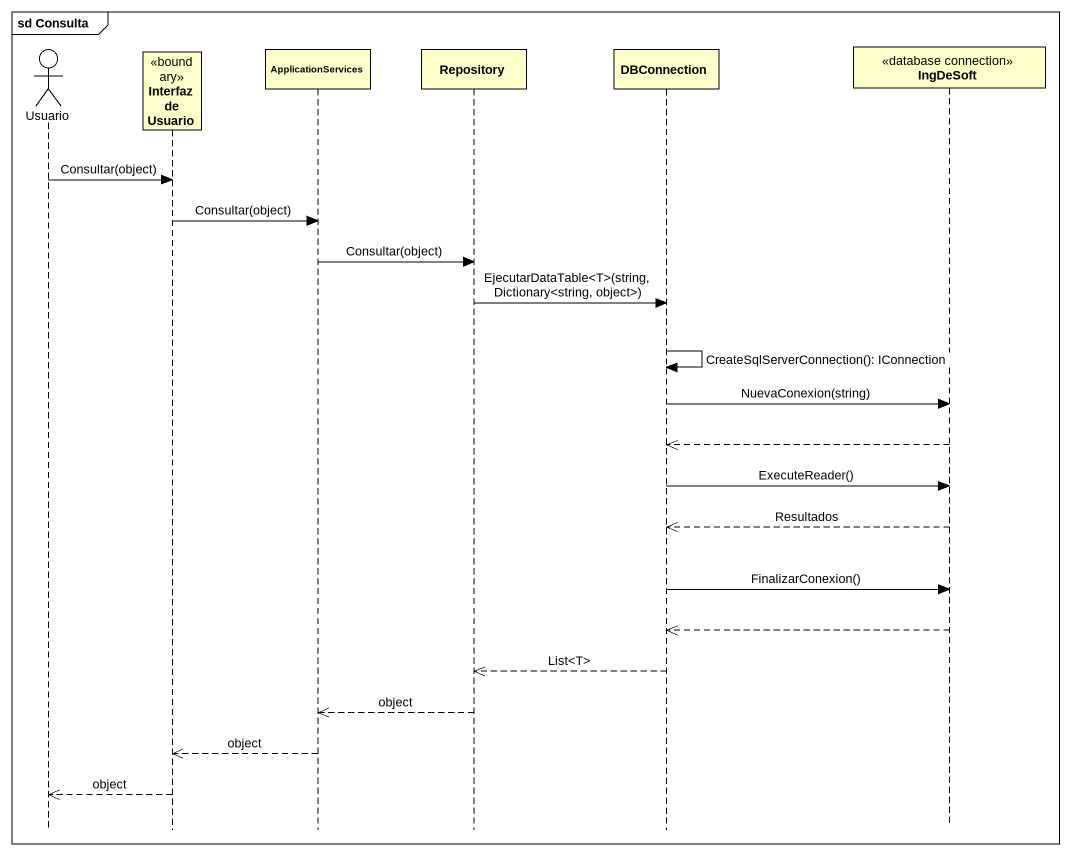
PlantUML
@startuml
mainframe sd Consulta
hide footbox
actor Usuario
participant "Interfaz de Usuario" as Interfaz_de_Usuario <<boundary>>
participant ApplicationServices
participant Repository
participant DBConnection
participant IngDeSoft <<database connection>>

Usuario -> Interfaz_de_Usuario : Consultar(object)
Interfaz_de_Usuario -> ApplicationServices : Consultar(object)
ApplicationServices -> Repository : Consultar(object)
Repository -> DBConnection : EjecutarDataTable<T>(string, Dictionary<string, object>)
DBConnection -> DBConnection : CreateSqlServerConnection(): IConnection
DBConnection -> IngDeSoft : NuevaConexion(string)
IngDeSoft -->> DBConnection
DBConnection -> IngDeSoft : ExecuteReader()
IngDeSoft -->> DBConnection : Resultados
DBConnection -> IngDeSoft : FinalizarConexion()
IngDeSoft -->> DBConnection
DBConnection -->> Repository : List<T>
Repository -->> ApplicationServices : object
ApplicationServices -->> Interfaz_de_Usuario : object
Interfaz_de_Usuario -->> Usuario : object
@enduml
